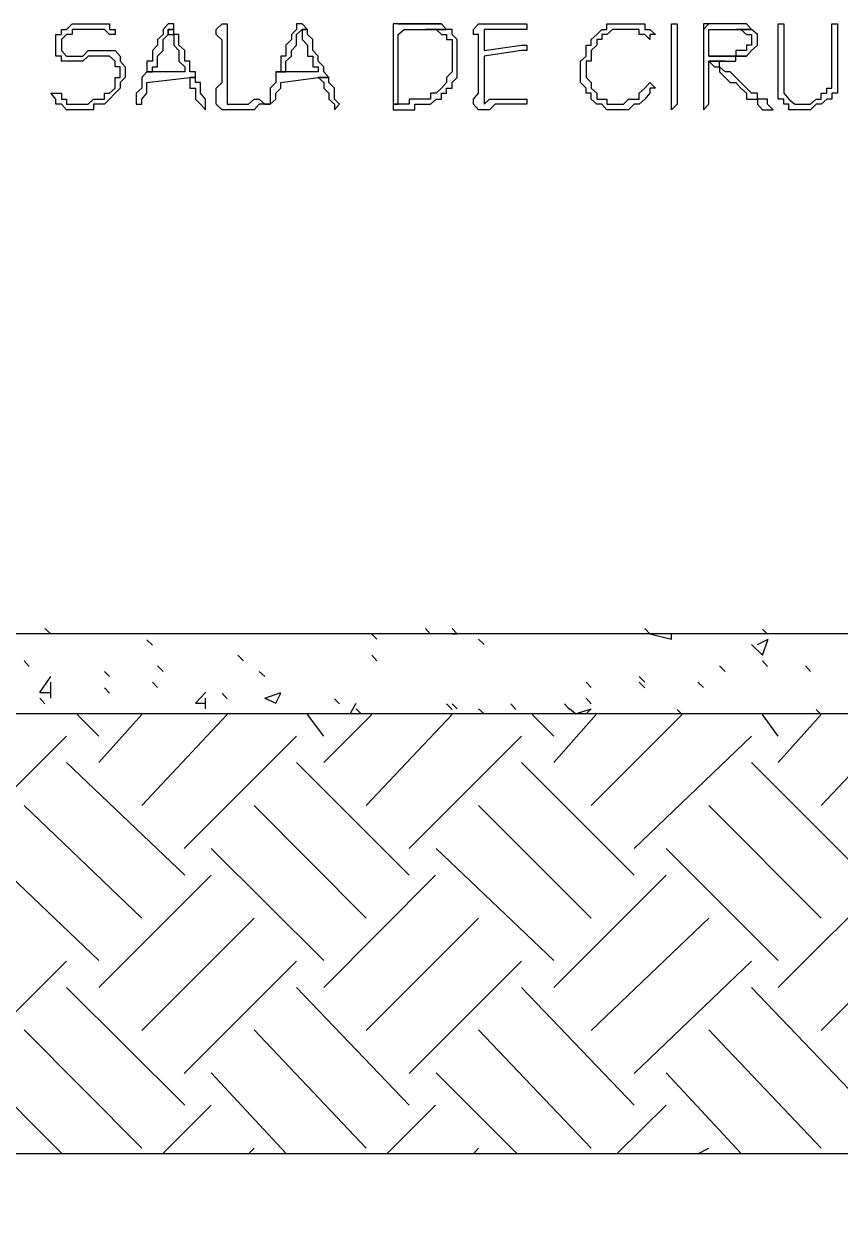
# Model space of a CAD drawing. Header units: millimetres. Extents: x -518.8 to -461.2, y 3.5 to 44.2.
# Drawn here: x -477.742 to -476.771, y 39.713 to 41.131 of the extents above; entities that cross this region are included whole.
import ezdxf

# ---------------------------------------------------------------- set-up
doc = ezdxf.new("R2010")
doc.units = ezdxf.units.MM
doc.header["$MEASUREMENT"] = 0
for name, color, linetype in [('5', 5, 'Continuous'), ('6', 6, 'Continuous'), ('MYSOLIDS', 7, 'Continuous')]:
    doc.layers.add(name, color=color, linetype=linetype)

msp = doc.modelspace()

# ---------------------------------------------------------------- linework, layer by layer
at = {"layer": '5'}
for points in [[(-464.7361, 40.4052), (-478.9196, 40.4052)], [(-469.0963, 40.3097), (-478.9196, 40.3097)]]:
    msp.add_lwpolyline(points, dxfattribs=at)
at = {"layer": '6'}
for points in [[(-477.7098, 40.4052), (-477.7166, 40.4112)], [(-477.5887, 40.3917), (-477.5955, 40.3977)], [(-477.3218, 40.3985), (-477.3278, 40.4045)], [(-477.2579, 40.4045), (-477.2639, 40.4112)], [(-477.2263, 40.4052), (-477.2324, 40.4112)], [(-477.2324, 40.4052), (-477.2263, 40.4052)], [(-477.194, 40.3924), (-477.2008, 40.3985)], [(-476.997, 40.4052), (-477.003, 40.4112)], [(-476.997, 40.4052), (-476.9714, 40.3985)], [(-476.9714, 40.3985), (-476.9714, 40.4052)], [(-476.8692, 40.3924), (-476.8564, 40.3985)], [(-476.8572, 40.4045), (-476.8632, 40.4105)], [(-476.8632, 40.3797), (-476.8564, 40.3985)], [(-476.876, 40.3924), (-476.8632, 40.3797)], [(-477.7354, 40.3661), (-477.7414, 40.3729)], [(-477.4805, 40.3729), (-477.4872, 40.3797)], [(-477.3218, 40.3729), (-477.3278, 40.3797)], [(-476.8572, 40.3661), (-476.8632, 40.3729)], [(-477.6399, 40.3541), (-477.6459, 40.3601)], [(-477.576, 40.3601), (-477.5827, 40.3669)], [(-477.4549, 40.3541), (-477.4617, 40.3601)], [(-476.9075, 40.3601), (-476.9143, 40.3669)], [(-476.806, 40.3601), (-476.8121, 40.3669)], [(-477.7226, 40.3353), (-477.7098, 40.3541)], [(-477.7098, 40.3285), (-477.7098, 40.3473)], [(-477.5827, 40.3413), (-477.5887, 40.3473)], [(-477.0669, 40.3413), (-477.073, 40.3473)], [(-477.003, 40.3473), (-477.0098, 40.3541)], [(-477.003, 40.3406), (-477.0098, 40.3473)], [(-476.9331, 40.3413), (-476.9399, 40.3473)], [(-477.7226, 40.3353), (-477.7098, 40.3353)], [(-477.7166, 40.3218), (-477.7226, 40.3285)], [(-477.6399, 40.3345), (-477.6459, 40.3406)], [(-477.5376, 40.3225), (-477.5256, 40.3353)], [(-477.5256, 40.3157), (-477.5256, 40.3285)], [(-477.5, 40.3278), (-477.506, 40.3345)], [(-477.4549, 40.3285), (-477.4361, 40.3353)], [(-477.4549, 40.3285), (-477.4421, 40.3225)], [(-477.4421, 40.3225), (-477.4361, 40.3345)], [(-477.3662, 40.3218), (-477.3722, 40.3278)], [(-477.0669, 40.3218), (-477.073, 40.3285)], [(-477.5376, 40.3225), (-477.5256, 40.3225)], [(-477.3534, 40.3097), (-477.3466, 40.3225)], [(-477.3406, 40.3097), (-477.3466, 40.3157)], [(-477.2324, 40.315), (-477.2391, 40.3218)], [(-477.2263, 40.3157), (-477.2324, 40.3218)], [(-477.194, 40.3097), (-477.2008, 40.3157)], [(-477.1564, 40.315), (-477.1624, 40.3218)], [(-477.0925, 40.315), (-477.0985, 40.3218)], [(-477.0857, 40.3097), (-477.0925, 40.3157)], [(-477.0857, 40.3097), (-477.0669, 40.3157)], [(-477.073, 40.3097), (-477.0669, 40.3157)], [(-476.9587, 40.309), (-476.9647, 40.315)], [(-476.7933, 40.309), (-476.7993, 40.315)], [(-477.6527, 40.2834), (-477.6782, 40.309)], [(-477.6527, 40.2518), (-477.6015, 40.309)], [(-477.6015, 40.2007), (-477.5, 40.309)], [(-477.385, 40.2834), (-477.4045, 40.309)], [(-477.385, 40.2518), (-477.3278, 40.309)], [(-477.3346, 40.2007), (-477.2324, 40.309)], [(-477.1113, 40.2834), (-477.1369, 40.309)], [(-477.1113, 40.2518), (-477.0609, 40.309)], [(-477.0669, 40.2007), (-476.9587, 40.309)], [(-476.8444, 40.2834), (-476.8632, 40.309)], [(-476.8444, 40.2518), (-476.7933, 40.309)], [(-476.7933, 40.2007), (-476.691, 40.309)], [(-477.8248, 40.1496), (-477.691, 40.2834)], [(-477.5511, 40.1496), (-477.4173, 40.2834)], [(-477.2835, 40.1496), (-477.1496, 40.2834)], [(-477.0158, 40.1496), (-476.876, 40.2834)], [(-461.203, 40.2578), (-461.203, 39.8436), (-461.8835, 39.8436), (-461.8835, 36.909), (-469.5293, 36.909), (-469.5293, 39.7864), (-480.5489, 39.7864), (-480.5489, 40.2067)], [(-477.5504, 40.118), (-477.691, 40.2518)], [(-477.2835, 40.118), (-477.4173, 40.2518)], [(-477.0158, 40.118), (-477.1496, 40.2518)], [(-476.7421, 40.118), (-476.876, 40.2518)], [(-477.6015, 40.0669), (-477.7414, 40.2007)], [(-477.3346, 40.0669), (-477.4677, 40.2007)], [(-477.0669, 40.0669), (-477.2008, 40.2007)], [(-476.7933, 40.0669), (-476.9271, 40.2007)], [(-477.6527, 40.0165), (-477.7925, 40.1496)], [(-477.385, 40.0165), (-477.5188, 40.1496)], [(-477.1113, 40.0165), (-477.2511, 40.1496)], [(-476.8444, 40.0165), (-476.9775, 40.1496)], [(-477.6527, 39.9842), (-477.5188, 40.118)], [(-477.385, 39.9842), (-477.2519, 40.118)], [(-477.1113, 39.9842), (-476.9775, 40.118)], [(-476.8444, 39.9842), (-476.7105, 40.118)], [(-477.6015, 39.933), (-477.4677, 40.0669)], [(-477.3346, 39.933), (-477.2008, 40.0669)], [(-477.0669, 39.933), (-476.9271, 40.0669)], [(-476.7933, 39.933), (-476.6594, 40.0669)], [(-477.8248, 39.8819), (-477.691, 40.0157)], [(-477.5511, 39.8819), (-477.4173, 40.0157)], [(-477.2835, 39.8819), (-477.1496, 40.0157)], [(-477.0158, 39.8819), (-476.876, 40.0157)], [(-477.5504, 39.8443), (-477.691, 39.9842)], [(-477.2835, 39.8443), (-477.4173, 39.9842)], [(-477.0158, 39.8443), (-477.1496, 39.9842)], [(-476.7421, 39.8443), (-476.876, 39.9842)], [(-477.6015, 39.7932), (-477.7414, 39.9338)], [(-477.3346, 39.7932), (-477.4677, 39.9338)], [(-477.0669, 39.7932), (-477.2008, 39.9338)], [(-476.7933, 39.7932), (-476.9271, 39.9338)], [(-477.697, 39.7872), (-477.7925, 39.8827)], [(-477.4301, 39.7872), (-477.5188, 39.8827)], [(-477.1557, 39.7872), (-477.2511, 39.8827)], [(-476.8887, 39.7872), (-476.9775, 39.8827)], [(-477.576, 39.7872), (-477.5188, 39.8443)], [(-477.309, 39.7872), (-477.2519, 39.8443)], [(-477.0354, 39.7872), (-476.9775, 39.8443)], [(-477.4745, 39.7864), (-477.4677, 39.7932)], [(-477.2068, 39.7864), (-477.2008, 39.7932)], [(-476.9399, 39.7864), (-476.9271, 39.7932)]]:
    msp.add_lwpolyline(points, dxfattribs=at)
at = {"layer": 'MYSOLIDS'}
for points in [[(-477.6399, 41.118), (-477.6399, 41.118), (-477.6399, 41.118), (-477.6399, 41.118), (-477.6399, 41.118), (-477.6459, 41.124), (-477.6527, 41.124), (-477.6527, 41.124), (-477.6587, 41.124), (-477.6587, 41.124), (-477.6654, 41.124), (-477.6714, 41.124), (-477.6782, 41.124), (-477.6782, 41.124), (-477.6842, 41.124), (-477.6842, 41.118), (-477.691, 41.118), (-477.697, 41.112), (-477.697, 41.112), (-477.697, 41.1052), (-477.697, 41.1052), (-477.697, 41.0992), (-477.697, 41.0992), (-477.691, 41.0924), (-477.6842, 41.0924), (-477.6842, 41.0924), (-477.6782, 41.0924), (-477.6782, 41.0924), (-477.6714, 41.0924), (-477.6654, 41.0992), (-477.6654, 41.0992), (-477.6587, 41.0992), (-477.6527, 41.0992), (-477.6527, 41.0992), (-477.6459, 41.0992), (-477.6399, 41.0992), (-477.6399, 41.0992), (-477.6331, 41.0992), (-477.6271, 41.0924), (-477.6271, 41.0924), (-477.6271, 41.0864), (-477.6271, 41.0864), (-477.6211, 41.0797), (-477.6211, 41.0736), (-477.6211, 41.0736), (-477.6211, 41.0669), (-477.6211, 41.0669), (-477.6271, 41.0609), (-477.6271, 41.0541), (-477.6271, 41.0541), (-477.6331, 41.0481), (-477.6331, 41.0481), (-477.6399, 41.0413), (-477.6399, 41.0413), (-477.6399, 41.0413), (-477.6459, 41.0353), (-477.6459, 41.0353), (-477.6527, 41.0353), (-477.6587, 41.0353), (-477.6587, 41.0285), (-477.6654, 41.0285), (-477.6714, 41.0285), (-477.6782, 41.0285), (-477.6782, 41.0285), (-477.6842, 41.0285), (-477.691, 41.0285), (-477.691, 41.0285), (-477.697, 41.0353), (-477.697, 41.0353), (-477.7038, 41.0353), (-477.7038, 41.0413), (-477.7098, 41.0481), (-477.7098, 41.0481), (-477.7038, 41.0481), (-477.7038, 41.0481), (-477.7038, 41.0481), (-477.7038, 41.0481), (-477.7038, 41.0481), (-477.7038, 41.0481), (-477.697, 41.0481), (-477.697, 41.0481), (-477.697, 41.0413), (-477.691, 41.0413), (-477.691, 41.0353), (-477.6842, 41.0353), (-477.6842, 41.0353), (-477.6782, 41.0353), (-477.6714, 41.0353), (-477.6654, 41.0353), (-477.6654, 41.0353), (-477.6587, 41.0413), (-477.6527, 41.0413), (-477.6527, 41.0413), (-477.6459, 41.0413), (-477.6459, 41.0481), (-477.6459, 41.0481), (-477.6399, 41.0481), (-477.6331, 41.0541), (-477.6331, 41.0541), (-477.6331, 41.0609), (-477.6331, 41.0669), (-477.6271, 41.0669), (-477.6271, 41.0736), (-477.6271, 41.0797), (-477.6331, 41.0797), (-477.6331, 41.0864), (-477.6331, 41.0864), (-477.6399, 41.0924), (-477.6399, 41.0924), (-477.6459, 41.0924), (-477.6459, 41.0924), (-477.6527, 41.0924), (-477.6587, 41.0924), (-477.6587, 41.0924), (-477.6654, 41.0924), (-477.6714, 41.0864), (-477.6782, 41.0864), (-477.6782, 41.0864), (-477.6842, 41.0864), (-477.691, 41.0864), (-477.697, 41.0864), (-477.697, 41.0924), (-477.697, 41.0924), (-477.7038, 41.0924), (-477.7038, 41.0992), (-477.7038, 41.1052), (-477.7038, 41.1052), (-477.7038, 41.112), (-477.7038, 41.112), (-477.7038, 41.118), (-477.697, 41.118), (-477.697, 41.124), (-477.691, 41.124), (-477.691, 41.124), (-477.6842, 41.1308), (-477.6782, 41.1308), (-477.6782, 41.1308), (-477.6714, 41.1308), (-477.6654, 41.1308), (-477.6587, 41.1308), (-477.6587, 41.1308), (-477.6527, 41.1308), (-477.6527, 41.1308), (-477.6459, 41.1308), (-477.6399, 41.1308), (-477.6399, 41.124), (-477.6331, 41.124), (-477.6331, 41.124), (-477.6331, 41.118), (-477.6331, 41.118), (-477.6399, 41.118), (-477.6399, 41.118), (-477.6399, 41.118), (-477.6399, 41.118), (-477.6399, 41.118)], [(-477.5632, 41.124), (-477.5699, 41.124), (-477.5699, 41.118), (-477.5632, 41.118), (-477.5632, 41.112), (-477.5632, 41.1052), (-477.5632, 41.1052), (-477.5572, 41.0992), (-477.5572, 41.0924), (-477.5572, 41.0924), (-477.5572, 41.0864), (-477.5504, 41.0797), (-477.5504, 41.0797), (-477.5504, 41.0736), (-477.5887, 41.0736), (-477.5955, 41.0736), (-477.6015, 41.0669), (-477.6015, 41.0609), (-477.6015, 41.0609), (-477.6015, 41.0541), (-477.6015, 41.0541), (-477.6083, 41.0481), (-477.6083, 41.0413), (-477.6083, 41.0353), (-477.6083, 41.0353), (-477.6083, 41.0353), (-477.6083, 41.0353), (-477.6015, 41.0353), (-477.6015, 41.0353), (-477.6015, 41.0413), (-477.5955, 41.0481), (-477.5955, 41.0481), (-477.5955, 41.0481), (-477.5955, 41.0541), (-477.5955, 41.0609), (-477.5955, 41.0609), (-477.5444, 41.0669), (-477.5376, 41.0669), (-477.5376, 41.0736), (-477.5444, 41.0736), (-477.5444, 41.0797), (-477.5444, 41.0864), (-477.5504, 41.0864), (-477.5504, 41.0924), (-477.5504, 41.0992), (-477.5504, 41.0992), (-477.5572, 41.1052), (-477.5572, 41.1052), (-477.5572, 41.112), (-477.5572, 41.112), (-477.5572, 41.118), (-477.5632, 41.118), (-477.5632, 41.124), (-477.5632, 41.124)], [(-477.5699, 41.1308), (-477.5699, 41.1308), (-477.5699, 41.1308), (-477.5699, 41.1308), (-477.576, 41.124), (-477.576, 41.124), (-477.576, 41.118), (-477.5827, 41.112), (-477.5827, 41.1052), (-477.5887, 41.0992), (-477.5887, 41.0924), (-477.5887, 41.0924), (-477.5887, 41.0864), (-477.5955, 41.0864), (-477.5955, 41.0797), (-477.5955, 41.0736), (-477.5955, 41.0736), (-477.5887, 41.0736), (-477.5887, 41.0736), (-477.5887, 41.0797), (-477.5827, 41.0797), (-477.5827, 41.0864), (-477.5827, 41.0924), (-477.5827, 41.0924), (-477.5827, 41.0924), (-477.576, 41.0992), (-477.576, 41.1052), (-477.576, 41.1052), (-477.576, 41.112), (-477.5699, 41.118), (-477.5699, 41.124), (-477.5632, 41.124), (-477.5632, 41.1308), (-477.5699, 41.1308), (-477.5699, 41.1308), (-477.5699, 41.1308)], [(-477.5, 41.0353), (-477.5, 41.0353), (-477.4933, 41.0353), (-477.4872, 41.0353), (-477.4805, 41.0353), (-477.4805, 41.0353), (-477.4745, 41.0353), (-477.4677, 41.0413), (-477.4677, 41.0413), (-477.4617, 41.0413), (-477.4617, 41.0413), (-477.4549, 41.0353), (-477.4549, 41.0353), (-477.4549, 41.0353), (-477.4549, 41.0353), (-477.4549, 41.0353), (-477.4617, 41.0353), (-477.4677, 41.0285), (-477.4677, 41.0285), (-477.4677, 41.0285), (-477.4745, 41.0285), (-477.4805, 41.0285), (-477.4872, 41.0285), (-477.4872, 41.0285), (-477.4933, 41.0285), (-477.5, 41.0285), (-477.5, 41.0285), (-477.506, 41.0285), (-477.506, 41.0285), (-477.506, 41.0285), (-477.506, 41.0285), (-477.5128, 41.0353), (-477.5128, 41.0353), (-477.5128, 41.0413), (-477.5128, 41.0413), (-477.5128, 41.0413), (-477.5128, 41.0481), (-477.5128, 41.0541), (-477.506, 41.0609), (-477.506, 41.0609), (-477.506, 41.0669), (-477.506, 41.0736), (-477.506, 41.0797), (-477.506, 41.0797), (-477.506, 41.0864), (-477.506, 41.0864), (-477.506, 41.0924), (-477.506, 41.0992), (-477.506, 41.0992), (-477.506, 41.1052), (-477.506, 41.1112), (-477.5128, 41.118), (-477.5128, 41.118), (-477.5128, 41.124), (-477.5128, 41.124), (-477.506, 41.1308), (-477.506, 41.1308), (-477.506, 41.1308), (-477.506, 41.1308), (-477.506, 41.1308), (-477.506, 41.1308), (-477.5, 41.1308), (-477.5, 41.1308), (-477.5, 41.124), (-477.5, 41.124), (-477.5, 41.118), (-477.5, 41.1112), (-477.5, 41.1052), (-477.5, 41.1052), (-477.5, 41.0992), (-477.5, 41.0924), (-477.5, 41.0864), (-477.5, 41.0864), (-477.5, 41.0797), (-477.5, 41.0797), (-477.5, 41.0736), (-477.5, 41.0669), (-477.5, 41.0609), (-477.5, 41.0609), (-477.5, 41.0609), (-477.5, 41.0541), (-477.5, 41.0481), (-477.5, 41.0413), (-477.5, 41.0413), (-477.5, 41.0353), (-477.5, 41.0353), (-477.5, 41.0353), (-477.5, 41.0353)], [(-477.4045, 41.124), (-477.4105, 41.124), (-477.4105, 41.118), (-477.4105, 41.118), (-477.4105, 41.112), (-477.4045, 41.1052), (-477.4045, 41.1052), (-477.4045, 41.0992), (-477.4045, 41.0924), (-477.3978, 41.0924), (-477.3978, 41.0864), (-477.3978, 41.0797), (-477.3918, 41.0797), (-477.3918, 41.0736), (-477.4301, 41.0736), (-477.4421, 41.0736), (-477.4421, 41.0669), (-477.4421, 41.0609), (-477.4421, 41.0609), (-477.4489, 41.0541), (-477.4489, 41.0541), (-477.4489, 41.0481), (-477.4489, 41.0413), (-477.4489, 41.0353), (-477.4549, 41.0353), (-477.4489, 41.0353), (-477.4489, 41.0353), (-477.4489, 41.0353), (-477.4489, 41.0353), (-477.4421, 41.0413), (-477.4421, 41.0481), (-477.4421, 41.0481), (-477.4421, 41.0481), (-477.4361, 41.0541), (-477.4361, 41.0609), (-477.4361, 41.0609), (-477.3918, 41.0669), (-477.379, 41.0669), (-477.385, 41.0736), (-477.385, 41.0736), (-477.385, 41.0797), (-477.3918, 41.0864), (-477.3918, 41.0864), (-477.3918, 41.0924), (-477.3978, 41.0992), (-477.3978, 41.0992), (-477.3978, 41.1052), (-477.3978, 41.1052), (-477.3978, 41.112), (-477.3978, 41.112), (-477.4045, 41.118), (-477.4045, 41.118), (-477.4045, 41.124), (-477.4045, 41.124)], [(-477.4105, 41.1308), (-477.4105, 41.1308), (-477.4173, 41.1308), (-477.4173, 41.1308), (-477.4173, 41.124), (-477.4173, 41.124), (-477.4233, 41.118), (-477.4233, 41.112), (-477.4301, 41.1052), (-477.4301, 41.0992), (-477.4301, 41.0924), (-477.4361, 41.0924), (-477.4361, 41.0864), (-477.4361, 41.0864), (-477.4361, 41.0797), (-477.4361, 41.0736), (-477.4421, 41.0736), (-477.4301, 41.0736), (-477.4301, 41.0736), (-477.4301, 41.0797), (-477.4301, 41.0797), (-477.4301, 41.0864), (-477.4233, 41.0924), (-477.4233, 41.0924), (-477.4233, 41.0924), (-477.4233, 41.0992), (-477.4173, 41.1052), (-477.4173, 41.1052), (-477.4173, 41.112), (-477.4173, 41.118), (-477.4105, 41.124), (-477.4045, 41.124), (-477.4105, 41.1308), (-477.4105, 41.1308), (-477.4105, 41.1308), (-477.4105, 41.1308)], [(-477.3023, 41.1308), (-477.3023, 41.1308), (-477.3023, 41.124), (-477.3023, 41.124), (-477.3023, 41.118), (-477.3023, 41.118), (-477.3023, 41.112), (-477.3023, 41.1052), (-477.3023, 41.0992), (-477.3023, 41.0992), (-477.3023, 41.0924), (-477.3023, 41.0864), (-477.3023, 41.0797), (-477.3023, 41.0797), (-477.3023, 41.0736), (-477.3023, 41.0669), (-477.3023, 41.0669), (-477.3023, 41.0609), (-477.3023, 41.0541), (-477.3023, 41.0481), (-477.3023, 41.0481), (-477.3023, 41.0413), (-477.3023, 41.0353), (-477.2963, 41.0353), (-477.2963, 41.0413), (-477.2963, 41.0481), (-477.2963, 41.0541), (-477.2963, 41.0541), (-477.2963, 41.0609), (-477.2963, 41.0609), (-477.2963, 41.0669), (-477.2963, 41.0669), (-477.2963, 41.0736), (-477.2963, 41.0797), (-477.2963, 41.0864), (-477.2963, 41.0924), (-477.2963, 41.0924), (-477.2963, 41.0992), (-477.2963, 41.1052), (-477.2963, 41.1052), (-477.2963, 41.112), (-477.2963, 41.118), (-477.2963, 41.118), (-477.2963, 41.118), (-477.2895, 41.124), (-477.2835, 41.124), (-477.2835, 41.124), (-477.2767, 41.124), (-477.2767, 41.124), (-477.2707, 41.124), (-477.2639, 41.124), (-477.2391, 41.124), (-477.2451, 41.1308), (-477.2963, 41.1308), (-477.2963, 41.1308), (-477.3023, 41.1308), (-477.3023, 41.1308)], [(-477.2391, 41.124), (-477.2639, 41.124), (-477.2639, 41.124), (-477.2579, 41.124), (-477.2511, 41.124), (-477.2511, 41.124), (-477.2451, 41.118), (-477.2451, 41.118), (-477.2391, 41.118), (-477.2391, 41.118), (-477.2391, 41.112), (-477.2324, 41.112), (-477.2324, 41.1052), (-477.2324, 41.0992), (-477.2324, 41.0992), (-477.2324, 41.0924), (-477.2324, 41.0864), (-477.2324, 41.0797), (-477.2324, 41.0797), (-477.2324, 41.0736), (-477.2391, 41.0669), (-477.2391, 41.0669), (-477.2391, 41.0609), (-477.2391, 41.0609), (-477.2451, 41.0541), (-477.2451, 41.0541), (-477.2511, 41.0481), (-477.2579, 41.0481), (-477.2579, 41.0413), (-477.2639, 41.0413), (-477.2639, 41.0413), (-477.2707, 41.0413), (-477.2707, 41.0413), (-477.2767, 41.0413), (-477.2835, 41.0413), (-477.2835, 41.0353), (-477.2895, 41.0353), (-477.2963, 41.0353), (-477.3023, 41.0353), (-477.3023, 41.0353), (-477.3023, 41.0353), (-477.3023, 41.0285), (-477.2963, 41.0285), (-477.2963, 41.0285), (-477.2895, 41.0285), (-477.2835, 41.0285), (-477.2767, 41.0285), (-477.2767, 41.0353), (-477.2707, 41.0353), (-477.2639, 41.0353), (-477.2639, 41.0353), (-477.2579, 41.0353), (-477.2511, 41.0413), (-477.2511, 41.0413), (-477.2511, 41.0413), (-477.2451, 41.0413), (-477.2451, 41.0481), (-477.2391, 41.0481), (-477.2391, 41.0541), (-477.2324, 41.0541), (-477.2324, 41.0609), (-477.2324, 41.0609), (-477.2263, 41.0669), (-477.2263, 41.0736), (-477.2263, 41.0797), (-477.2263, 41.0797), (-477.2263, 41.0864), (-477.2263, 41.0924), (-477.2263, 41.0924), (-477.2263, 41.0992), (-477.2263, 41.0992), (-477.2263, 41.1052), (-477.2263, 41.112), (-477.2263, 41.112), (-477.2324, 41.118), (-477.2324, 41.118), (-477.2324, 41.124), (-477.2391, 41.124), (-477.2391, 41.124), (-477.2391, 41.124)], [(-477.2639, 41.1308), (-477.2707, 41.1308), (-477.2707, 41.1308), (-477.2767, 41.1308), (-477.2767, 41.1308), (-477.2835, 41.1308), (-477.2835, 41.1308), (-477.2895, 41.1308), (-477.2963, 41.1308), (-477.2451, 41.1308), (-477.2511, 41.1308), (-477.2511, 41.1308), (-477.2579, 41.1308), (-477.2639, 41.1308), (-477.2639, 41.1308)], [(-477.194, 41.0992), (-477.1496, 41.1052), (-477.1496, 41.1052), (-477.1436, 41.1052), (-477.1436, 41.1052), (-477.1436, 41.0992), (-477.1436, 41.0992), (-477.1436, 41.0992), (-477.1436, 41.0992), (-477.1496, 41.0992), (-477.1496, 41.0992), (-477.194, 41.0924), (-477.194, 41.0924), (-477.194, 41.0924), (-477.194, 41.0864), (-477.194, 41.0864), (-477.194, 41.0797), (-477.194, 41.0797), (-477.194, 41.0736), (-477.194, 41.0669), (-477.194, 41.0669), (-477.194, 41.0609), (-477.194, 41.0609), (-477.194, 41.0541), (-477.194, 41.0481), (-477.194, 41.0413), (-477.194, 41.0413), (-477.194, 41.0353), (-477.194, 41.0353), (-477.188, 41.0413), (-477.1812, 41.0413), (-477.1752, 41.0413), (-477.1752, 41.0413), (-477.1684, 41.0413), (-477.1684, 41.0413), (-477.1624, 41.0413), (-477.1557, 41.0413), (-477.1496, 41.0413), (-477.1496, 41.0413), (-477.1496, 41.0413), (-477.1436, 41.0413), (-477.1436, 41.0413), (-477.1436, 41.0353), (-477.1436, 41.0353), (-477.1436, 41.0353), (-477.1496, 41.0353), (-477.1496, 41.0353), (-477.1557, 41.0353), (-477.1624, 41.0353), (-477.1624, 41.0353), (-477.1684, 41.0353), (-477.1752, 41.0353), (-477.1752, 41.0353), (-477.1812, 41.0353), (-477.188, 41.0285), (-477.194, 41.0285), (-477.194, 41.0285), (-477.2008, 41.0285), (-477.2008, 41.0285), (-477.2008, 41.0285), (-477.2008, 41.0285), (-477.2068, 41.0353), (-477.2068, 41.0353), (-477.2068, 41.0413), (-477.2068, 41.0413), (-477.2008, 41.0481), (-477.2008, 41.0541), (-477.2008, 41.0541), (-477.2008, 41.0609), (-477.2008, 41.0669), (-477.2008, 41.0669), (-477.2008, 41.0736), (-477.2008, 41.0797), (-477.2008, 41.0864), (-477.2008, 41.0864), (-477.2008, 41.0924), (-477.2008, 41.0992), (-477.2008, 41.0992), (-477.2008, 41.1052), (-477.2008, 41.112), (-477.2008, 41.118), (-477.2068, 41.118), (-477.2068, 41.124), (-477.2068, 41.124), (-477.2068, 41.124), (-477.2008, 41.1308), (-477.2008, 41.1308), (-477.2008, 41.1308), (-477.2008, 41.1308), (-477.194, 41.1308), (-477.188, 41.1308), (-477.1812, 41.1308), (-477.1812, 41.1308), (-477.1812, 41.1308), (-477.1752, 41.1308), (-477.1684, 41.1308), (-477.1684, 41.1308), (-477.1624, 41.1308), (-477.1557, 41.1308), (-477.1496, 41.1308), (-477.1496, 41.1308), (-477.1436, 41.1308), (-477.1436, 41.1308), (-477.1436, 41.1308), (-477.1436, 41.1308), (-477.1436, 41.1308), (-477.1436, 41.1308), (-477.1436, 41.1308), (-477.1436, 41.124), (-477.1436, 41.124), (-477.1496, 41.124), (-477.1557, 41.124), (-477.1624, 41.124), (-477.1684, 41.124), (-477.1752, 41.124), (-477.1812, 41.124), (-477.1812, 41.124), (-477.188, 41.124), (-477.194, 41.124), (-477.194, 41.124), (-477.194, 41.118), (-477.194, 41.112), (-477.194, 41.112), (-477.194, 41.1052), (-477.194, 41.1052), (-477.194, 41.0992), (-477.194, 41.0992), (-477.194, 41.0992), (-477.194, 41.0992)], [(-477.0286, 41.124), (-477.0286, 41.124), (-477.0354, 41.124), (-477.0414, 41.124), (-477.0414, 41.124), (-477.0481, 41.118), (-477.0542, 41.118), (-477.0542, 41.112), (-477.0602, 41.112), (-477.0602, 41.112), (-477.0602, 41.1052), (-477.0669, 41.0992), (-477.0669, 41.0992), (-477.0669, 41.0924), (-477.0669, 41.0924), (-477.0669, 41.0864), (-477.073, 41.0864), (-477.073, 41.0797), (-477.073, 41.0736), (-477.073, 41.0736), (-477.073, 41.0669), (-477.0669, 41.0609), (-477.0669, 41.0541), (-477.0669, 41.0541), (-477.0602, 41.0481), (-477.0602, 41.0481), (-477.0602, 41.0413), (-477.0542, 41.0413), (-477.0481, 41.0413), (-477.0481, 41.0353), (-477.0414, 41.0353), (-477.0354, 41.0353), (-477.0354, 41.0353), (-477.0286, 41.0353), (-477.0286, 41.0353), (-477.0226, 41.0413), (-477.0226, 41.0413), (-477.0158, 41.0413), (-477.0098, 41.0413), (-477.0098, 41.0481), (-477.0098, 41.0481), (-477.003, 41.0541), (-477.003, 41.0541), (-476.997, 41.0609), (-476.997, 41.0609), (-476.997, 41.0609), (-476.997, 41.0609), (-476.9902, 41.0541), (-476.9902, 41.0541), (-476.997, 41.0541), (-476.997, 41.0481), (-476.997, 41.0481), (-477.003, 41.0413), (-477.003, 41.0413), (-477.0098, 41.0353), (-477.0098, 41.0353), (-477.0158, 41.0353), (-477.0158, 41.0353), (-477.0226, 41.0285), (-477.0226, 41.0285), (-477.0286, 41.0285), (-477.0354, 41.0285), (-477.0354, 41.0285), (-477.0414, 41.0285), (-477.0481, 41.0285), (-477.0481, 41.0285), (-477.0542, 41.0353), (-477.0602, 41.0353), (-477.0602, 41.0353), (-477.0669, 41.0413), (-477.0669, 41.0413), (-477.0669, 41.0481), (-477.073, 41.0481), (-477.073, 41.0541), (-477.073, 41.0541), (-477.0797, 41.0609), (-477.0797, 41.0669), (-477.0797, 41.0736), (-477.0797, 41.0736), (-477.0797, 41.0797), (-477.0797, 41.0864), (-477.0797, 41.0864), (-477.073, 41.0924), (-477.073, 41.0924), (-477.073, 41.0992), (-477.073, 41.1052), (-477.0669, 41.1052), (-477.0669, 41.112), (-477.0669, 41.112), (-477.0602, 41.118), (-477.0602, 41.118), (-477.0542, 41.124), (-477.0481, 41.124), (-477.0481, 41.1308), (-477.0414, 41.1308), (-477.0414, 41.1308), (-477.0354, 41.1308), (-477.0286, 41.1308), (-477.0286, 41.1308), (-477.0226, 41.1308), (-477.0158, 41.1308), (-477.0158, 41.1308), (-477.0098, 41.1308), (-477.003, 41.1308), (-477.003, 41.124), (-476.997, 41.124), (-476.997, 41.124), (-476.9902, 41.118), (-476.9902, 41.118), (-476.997, 41.118), (-476.997, 41.118), (-476.997, 41.112), (-476.997, 41.112), (-477.003, 41.118), (-477.003, 41.118), (-477.003, 41.118), (-477.003, 41.118), (-477.0098, 41.118), (-477.0098, 41.124), (-477.0158, 41.124), (-477.0226, 41.124), (-477.0226, 41.124), (-477.0286, 41.124), (-477.0286, 41.124), (-477.0286, 41.124), (-477.0286, 41.124)], [(-476.9647, 41.0736), (-476.9647, 41.0669), (-476.9647, 41.0609), (-476.9647, 41.0609), (-476.9647, 41.0541), (-476.9647, 41.0481), (-476.9647, 41.0413), (-476.9647, 41.0413), (-476.9647, 41.0353), (-476.9647, 41.0353), (-476.9647, 41.0353), (-476.9647, 41.0353), (-476.9714, 41.0285), (-476.9714, 41.0285), (-476.9714, 41.0353), (-476.9714, 41.0353), (-476.9714, 41.0353), (-476.9714, 41.0353), (-476.9714, 41.0353), (-476.9714, 41.0353), (-476.9714, 41.0413), (-476.9714, 41.0413), (-476.9714, 41.0481), (-476.9714, 41.0541), (-476.9714, 41.0541), (-476.9714, 41.0609), (-476.9714, 41.0669), (-476.9714, 41.0736), (-476.9714, 41.0736), (-476.9714, 41.0797), (-476.9714, 41.0864), (-476.9714, 41.0924), (-476.9714, 41.0924), (-476.9714, 41.0992), (-476.9714, 41.1052), (-476.9714, 41.1112), (-476.9714, 41.1112), (-476.9714, 41.118), (-476.9714, 41.124), (-476.9714, 41.124), (-476.9714, 41.124), (-476.9714, 41.124), (-476.9714, 41.1308), (-476.9714, 41.1308), (-476.9647, 41.1308), (-476.9647, 41.1308), (-476.9647, 41.1308), (-476.9647, 41.1308), (-476.9647, 41.124), (-476.9647, 41.124), (-476.9647, 41.124), (-476.9647, 41.124), (-476.9647, 41.118), (-476.9647, 41.1112), (-476.9647, 41.1112), (-476.9647, 41.1052), (-476.9647, 41.0992), (-476.9647, 41.0924), (-476.9647, 41.0924), (-476.9647, 41.0864), (-476.9647, 41.0797), (-476.9647, 41.0736), (-476.9647, 41.0736), (-476.9647, 41.0736), (-476.9647, 41.0736), (-476.9647, 41.0736)], [(-476.8948, 41.1308), (-476.8948, 41.1308), (-476.9015, 41.1308), (-476.9075, 41.1308), (-476.9075, 41.1308), (-476.9075, 41.1308), (-476.9143, 41.1308), (-476.9203, 41.1308), (-476.9271, 41.1308), (-476.9271, 41.1308), (-476.9331, 41.124), (-476.9331, 41.0353), (-476.9331, 41.0353), (-476.9331, 41.0285), (-476.9271, 41.0353), (-476.9271, 41.0353), (-476.9271, 41.0353), (-476.9271, 41.0864), (-476.9075, 41.0864), (-476.9015, 41.0864), (-476.8948, 41.0864), (-476.8948, 41.0924), (-476.8887, 41.0924), (-476.882, 41.0924), (-476.9271, 41.0924), (-476.9271, 41.124), (-476.9271, 41.124), (-476.9203, 41.124), (-476.9203, 41.124), (-476.9143, 41.124), (-476.9075, 41.124), (-476.9075, 41.124), (-476.9015, 41.124), (-476.8948, 41.124), (-476.876, 41.124), (-476.876, 41.124), (-476.882, 41.1308), (-476.8887, 41.1308), (-476.8887, 41.1308), (-476.8948, 41.1308), (-476.8948, 41.1308)], [(-476.9331, 41.1308), (-476.9331, 41.1308), (-476.9331, 41.124), (-476.9271, 41.1308), (-476.9271, 41.1308), (-476.9331, 41.1308), (-476.9331, 41.1308)], [(-476.876, 41.124), (-476.8948, 41.124), (-476.8948, 41.124), (-476.8887, 41.124), (-476.8887, 41.124), (-476.882, 41.118), (-476.882, 41.118), (-476.876, 41.118), (-476.876, 41.112), (-476.876, 41.112), (-476.876, 41.1052), (-476.882, 41.1052), (-476.882, 41.0992), (-476.8887, 41.0992), (-476.8887, 41.0992), (-476.8948, 41.0992), (-476.8948, 41.0924), (-476.9015, 41.0924), (-476.9075, 41.0924), (-476.9143, 41.0924), (-476.9143, 41.0924), (-476.9203, 41.0924), (-476.9271, 41.0924), (-476.882, 41.0924), (-476.882, 41.0924), (-476.882, 41.0924), (-476.876, 41.0992), (-476.876, 41.0992), (-476.8692, 41.1052), (-476.8692, 41.1052), (-476.8692, 41.112), (-476.8692, 41.118), (-476.8692, 41.118), (-476.876, 41.124), (-476.876, 41.124), (-476.876, 41.124)], [(-476.8444, 41.124), (-476.8444, 41.1308), (-476.8444, 41.1308), (-476.8444, 41.1308), (-476.8444, 41.1308), (-476.8376, 41.1308), (-476.8376, 41.1308), (-476.8376, 41.124), (-476.8376, 41.124), (-476.8376, 41.0609), (-476.8376, 41.0541), (-476.8376, 41.0481), (-476.8316, 41.0413), (-476.8316, 41.0413), (-476.8316, 41.0413), (-476.8248, 41.0353), (-476.8188, 41.0353), (-476.8188, 41.0353), (-476.8188, 41.0353), (-476.8121, 41.0353), (-476.806, 41.0353), (-476.7993, 41.0413), (-476.7993, 41.0413), (-476.7933, 41.0413), (-476.7933, 41.0481), (-476.7865, 41.0481), (-476.7865, 41.0481), (-476.7865, 41.0541), (-476.7805, 41.0541), (-476.7805, 41.0609), (-476.7805, 41.0609), (-476.7805, 41.0669), (-476.7805, 41.0669), (-476.7805, 41.0736), (-476.7805, 41.0797), (-476.7805, 41.0864), (-476.7805, 41.0924), (-476.7805, 41.0924), (-476.7805, 41.0992), (-476.7805, 41.1052), (-476.7805, 41.1112), (-476.7805, 41.1112), (-476.7805, 41.118), (-476.7805, 41.124), (-476.7805, 41.124), (-476.7805, 41.124), (-476.7805, 41.1308), (-476.7805, 41.1308), (-476.7737, 41.1308), (-476.7737, 41.1308), (-476.7737, 41.1308), (-476.7737, 41.124), (-476.7737, 41.124), (-476.7737, 41.118), (-476.7737, 41.118), (-476.7737, 41.1112), (-476.7737, 41.1052), (-476.7737, 41.0992), (-476.7737, 41.0924), (-476.7737, 41.0864), (-476.7737, 41.0797), (-476.7737, 41.0736), (-476.7737, 41.0736), (-476.7737, 41.0669), (-476.7737, 41.0669), (-476.7737, 41.0609), (-476.7737, 41.0541), (-476.7737, 41.0541), (-476.7737, 41.0541), (-476.7737, 41.0481), (-476.7805, 41.0481), (-476.7805, 41.0413), (-476.7865, 41.0413), (-476.7933, 41.0353), (-476.7933, 41.0353), (-476.7993, 41.0353), (-476.7993, 41.0353), (-476.806, 41.0285), (-476.8121, 41.0285), (-476.8121, 41.0285), (-476.8188, 41.0285), (-476.8188, 41.0285), (-476.8248, 41.0285), (-476.8316, 41.0285), (-476.8316, 41.0353), (-476.8376, 41.0353), (-476.8376, 41.0353), (-476.8376, 41.0413), (-476.8444, 41.0413), (-476.8444, 41.0481), (-476.8444, 41.0541), (-476.8444, 41.0609), (-476.8444, 41.0609), (-476.8444, 41.124), (-476.8444, 41.124), (-476.8444, 41.124)], [(-476.9075, 41.0864), (-476.9271, 41.0864), (-476.9271, 41.0864), (-476.9203, 41.0797), (-476.9143, 41.0797), (-476.9143, 41.0736), (-476.9075, 41.0669), (-476.9075, 41.0669), (-476.9015, 41.0609), (-476.9015, 41.0609), (-476.8948, 41.0609), (-476.8887, 41.0541), (-476.8887, 41.0541), (-476.882, 41.0481), (-476.882, 41.0481), (-476.882, 41.0413), (-476.876, 41.0413), (-476.8692, 41.0413), (-476.8692, 41.0353), (-476.8632, 41.0285), (-476.8572, 41.0285), (-476.8572, 41.0285), (-476.8572, 41.0285), (-476.8504, 41.0285), (-476.8504, 41.0285), (-476.8504, 41.0285), (-476.8572, 41.0353), (-476.8572, 41.0353), (-476.8572, 41.0413), (-476.8632, 41.0413), (-476.8632, 41.0413), (-476.8692, 41.0413), (-476.8692, 41.0481), (-476.876, 41.0481), (-476.882, 41.0541), (-476.882, 41.0541), (-476.8887, 41.0609), (-476.8887, 41.0609), (-476.8948, 41.0669), (-476.8948, 41.0669), (-476.9015, 41.0736), (-476.9015, 41.0736), (-476.9075, 41.0736), (-476.9143, 41.0797), (-476.9143, 41.0864), (-476.9203, 41.0864), (-476.9203, 41.0864), (-476.9143, 41.0864), (-476.9075, 41.0864), (-476.9075, 41.0864)], [(-477.5376, 41.0669), (-477.5444, 41.0669), (-477.5444, 41.0669), (-477.5444, 41.0609), (-477.5444, 41.0541), (-477.5376, 41.0541), (-477.5376, 41.0481), (-477.5376, 41.0413), (-477.5316, 41.0353), (-477.5316, 41.0353), (-477.5256, 41.0285), (-477.5256, 41.0285), (-477.5256, 41.0353), (-477.5256, 41.0353), (-477.5256, 41.0353), (-477.5256, 41.0413), (-477.5316, 41.0481), (-477.5316, 41.0541), (-477.5316, 41.0609), (-477.5376, 41.0609), (-477.5376, 41.0669), (-477.5376, 41.0669)], [(-477.379, 41.0669), (-477.3918, 41.0669), (-477.3918, 41.0669), (-477.385, 41.0609), (-477.385, 41.0541), (-477.385, 41.0541), (-477.379, 41.0481), (-477.379, 41.0413), (-477.3722, 41.0353), (-477.3722, 41.0353), (-477.3722, 41.0285), (-477.3722, 41.0285), (-477.3662, 41.0353), (-477.3662, 41.0353), (-477.3662, 41.0353), (-477.3722, 41.0413), (-477.3722, 41.0481), (-477.3722, 41.0541), (-477.379, 41.0609), (-477.379, 41.0609), (-477.379, 41.0669), (-477.379, 41.0669)]]:
    msp.add_lwpolyline(points, dxfattribs=at)

doc.saveas('drawing.dxf')
